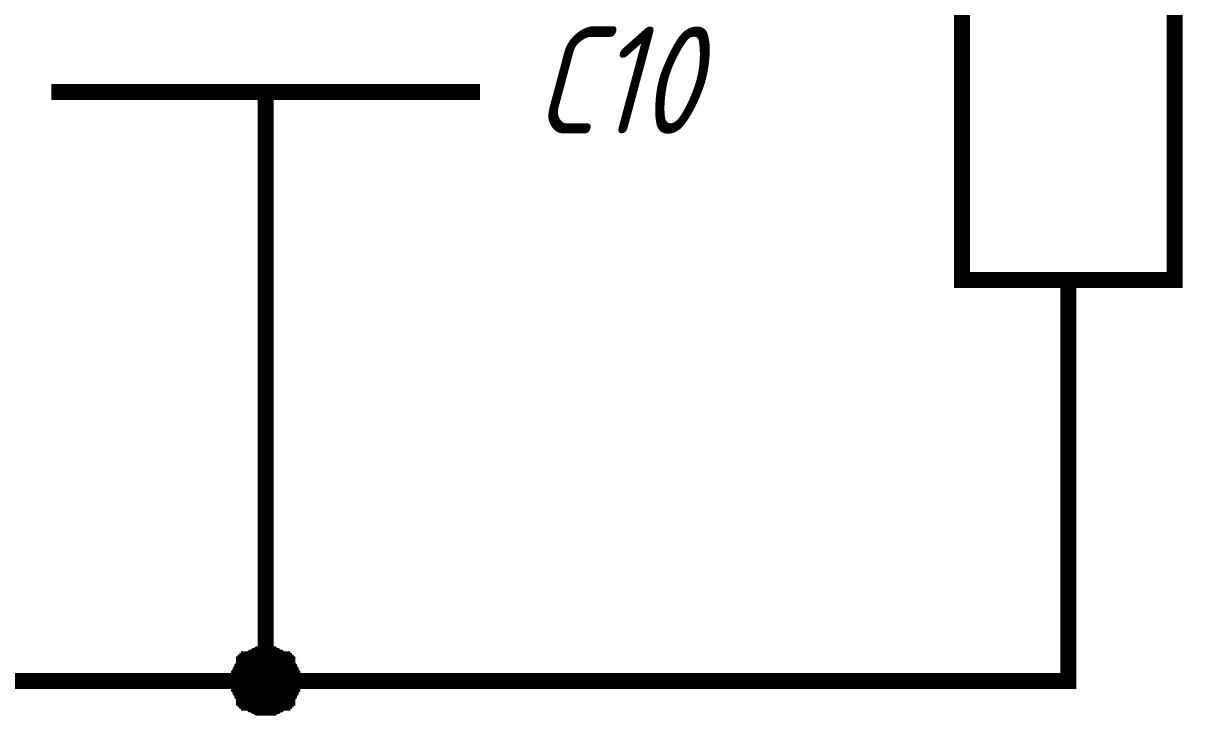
# Paper-space layout 'Layout1' of a CAD drawing. Extents: x -1 to 840, y -1 to 593.
# Drawn here: x 258.8 to 280.47, y 57.84 to 70.77 of the extents above; entities that cross this region are included whole.
import ezdxf

# ---------------------------------------------------------------- set-up
doc = ezdxf.new("R2010")
doc.units = 0
doc.header["$MEASUREMENT"] = 0
doc.layers.add('Sheet', color=255, linetype='CONTINUOUS')
doc.styles.add('GOST type A0', font='', dxfattribs={"oblique": 15, "height": 3.5})
doc.styles.get('GOST type A0').set_extended_font_data('GOST type A')

psp = doc.layouts.get("Layout1")

# ---------------------------------------------------------------- linework, layer by layer
at = {"layer": 'Sheet', "color": 7, "const_width": 0.3}
psp.add_lwpolyline([(276.347, 75.977), (280.322, 75.977), (280.322, 65.974), (276.347, 65.974), (276.347, 75.977)], close=True, dxfattribs=at)
at = {"layer": 'Sheet', "color": 7}
for points, const_width in [([(259.328, 69.484), (267.341, 69.484)], 0.3), ([(263.335, 69.484), (263.335, 66.999)], 0.3), ([(263.335, 66.999), (263.335, 58.487), (248.335, 58.487)], 0.3), ([(278.335, 65.974), (278.335, 63.488)], 0.3), ([(278.335, 63.488), (278.335, 58.487), (263.335, 58.487)], 0.3), ([(262.838, 58.487), (262.838, 58.518), (262.838, 58.549), (262.838, 58.549), (262.838, 58.58), (262.838, 58.611), (262.869, 58.642), (262.869, 58.673), (262.869, 58.673), (262.9, 58.704), (262.9, 58.735), (262.9, 58.735), (262.931, 58.766), (262.931, 58.797), (262.962, 58.797), (262.962, 58.828), (262.993, 58.828), (262.993, 58.859), (263.024, 58.859), (263.024, 58.891), (263.055, 58.891), (263.086, 58.922), (263.086, 58.922), (263.117, 58.922), (263.148, 58.953), (263.148, 58.953), (263.179, 58.953), (263.21, 58.984), (263.241, 58.984), (263.273, 58.984), (263.273, 58.984), (263.304, 58.984), (263.335, 58.984)], 0.3), ([(262.838, 58.487), (262.838, 58.518), (262.838, 58.549), (262.838, 58.549), (262.838, 58.58), (262.838, 58.611), (262.869, 58.642), (262.869, 58.673), (262.869, 58.673), (262.9, 58.704), (262.9, 58.735), (262.9, 58.735), (262.931, 58.766), (262.931, 58.797), (262.962, 58.797), (262.962, 58.828), (262.993, 58.828), (262.993, 58.859), (263.024, 58.859), (263.024, 58.891), (263.055, 58.891), (263.086, 58.922), (263.086, 58.922), (263.117, 58.922), (263.148, 58.953), (263.148, 58.953), (263.179, 58.953), (263.21, 58.984), (263.241, 58.984), (263.273, 58.984), (263.273, 58.984), (263.304, 58.984), (263.335, 58.984)], 0.3), ([(262.838, 58.487), (262.838, 58.518), (262.838, 58.549), (262.838, 58.549), (262.838, 58.58), (262.838, 58.611), (262.869, 58.642), (262.869, 58.673), (262.869, 58.673), (262.9, 58.704), (262.9, 58.735), (262.9, 58.735), (262.931, 58.766), (262.931, 58.797), (262.962, 58.797), (262.962, 58.828), (262.993, 58.828), (262.993, 58.859), (263.024, 58.859), (263.024, 58.891), (263.055, 58.891), (263.086, 58.922), (263.086, 58.922), (263.117, 58.922), (263.148, 58.953), (263.148, 58.953), (263.179, 58.953), (263.21, 58.984), (263.241, 58.984), (263.273, 58.984), (263.273, 58.984), (263.304, 58.984), (263.335, 58.984)], 0.3), ([(262.838, 58.487), (262.838, 58.518), (262.838, 58.549), (262.838, 58.549), (262.838, 58.58), (262.838, 58.611), (262.869, 58.642), (262.869, 58.673), (262.869, 58.673), (262.9, 58.704), (262.9, 58.735), (262.9, 58.735), (262.931, 58.766), (262.931, 58.797), (262.962, 58.797), (262.962, 58.828), (262.993, 58.828), (262.993, 58.859), (263.024, 58.859), (263.024, 58.891), (263.055, 58.891), (263.086, 58.922), (263.086, 58.922), (263.117, 58.922), (263.148, 58.953), (263.148, 58.953), (263.179, 58.953), (263.21, 58.984), (263.241, 58.984), (263.273, 58.984), (263.273, 58.984), (263.304, 58.984), (263.335, 58.984)], 0.3), ([(262.838, 58.487), (262.838, 58.518), (262.838, 58.549), (262.838, 58.549), (262.838, 58.58), (262.838, 58.611), (262.869, 58.642), (262.869, 58.673), (262.869, 58.673), (262.9, 58.704), (262.9, 58.735), (262.9, 58.735), (262.931, 58.766), (262.931, 58.797), (262.962, 58.797), (262.962, 58.828), (262.993, 58.828), (262.993, 58.859), (263.024, 58.859), (263.024, 58.891), (263.055, 58.891), (263.086, 58.922), (263.086, 58.922), (263.117, 58.922), (263.148, 58.953), (263.148, 58.953), (263.179, 58.953), (263.21, 58.984), (263.241, 58.984), (263.273, 58.984), (263.273, 58.984), (263.304, 58.984), (263.335, 58.984)], 0.0991), ([(262.838, 58.487), (262.838, 58.518), (262.838, 58.549), (262.838, 58.549), (262.838, 58.58), (262.838, 58.611), (262.869, 58.642), (262.869, 58.673), (262.869, 58.673), (262.9, 58.704), (262.9, 58.735), (262.9, 58.735), (262.931, 58.766), (262.931, 58.797), (262.962, 58.797), (262.962, 58.828), (262.993, 58.828), (262.993, 58.859), (263.024, 58.859), (263.024, 58.891), (263.055, 58.891), (263.086, 58.922), (263.086, 58.922), (263.117, 58.922), (263.148, 58.953), (263.148, 58.953), (263.179, 58.953), (263.21, 58.984), (263.241, 58.984), (263.273, 58.984), (263.273, 58.984), (263.304, 58.984), (263.335, 58.984)], 0.0991), ([(262.838, 58.487), (262.838, 58.518), (262.838, 58.549), (262.838, 58.549), (262.838, 58.58), (262.838, 58.611), (262.869, 58.642), (262.869, 58.673), (262.869, 58.673), (262.9, 58.704), (262.9, 58.735), (262.9, 58.735), (262.931, 58.766), (262.931, 58.797), (262.962, 58.797), (262.962, 58.828), (262.993, 58.828), (262.993, 58.859), (263.024, 58.859), (263.024, 58.891), (263.055, 58.891), (263.086, 58.922), (263.086, 58.922), (263.117, 58.922), (263.148, 58.953), (263.148, 58.953), (263.179, 58.953), (263.21, 58.984), (263.241, 58.984), (263.273, 58.984), (263.273, 58.984), (263.304, 58.984), (263.335, 58.984)], 0.0991), ([(262.838, 58.487), (262.838, 58.518), (262.838, 58.549), (262.838, 58.549), (262.838, 58.58), (262.838, 58.611), (262.869, 58.642), (262.869, 58.673), (262.869, 58.673), (262.9, 58.704), (262.9, 58.735), (262.9, 58.735), (262.931, 58.766), (262.931, 58.797), (262.962, 58.797), (262.962, 58.828), (262.993, 58.828), (262.993, 58.859), (263.024, 58.859), (263.024, 58.891), (263.055, 58.891), (263.086, 58.922), (263.086, 58.922), (263.117, 58.922), (263.148, 58.953), (263.148, 58.953), (263.179, 58.953), (263.21, 58.984), (263.241, 58.984), (263.273, 58.984), (263.273, 58.984), (263.304, 58.984), (263.335, 58.984)], 0.0991), ([(263.335, 58.984), (263.335, 58.984)], 0.3), ([(263.335, 58.984), (263.366, 58.984), (263.397, 58.984), (263.397, 58.984), (263.428, 58.984), (263.459, 58.984), (263.49, 58.953), (263.521, 58.953), (263.521, 58.953), (263.552, 58.922), (263.583, 58.922), (263.583, 58.922), (263.614, 58.891), (263.645, 58.891), (263.645, 58.859), (263.676, 58.859), (263.676, 58.828), (263.707, 58.828), (263.707, 58.797), (263.738, 58.797), (263.738, 58.766), (263.769, 58.735), (263.769, 58.735), (263.769, 58.704), (263.8, 58.673), (263.8, 58.673), (263.8, 58.642), (263.832, 58.611), (263.832, 58.58), (263.832, 58.549), (263.832, 58.549), (263.832, 58.518), (263.832, 58.487)], 0.3), ([(263.335, 58.984), (263.335, 58.984)], 0.3), ([(263.335, 58.984), (263.366, 58.984), (263.397, 58.984), (263.397, 58.984), (263.428, 58.984), (263.459, 58.984), (263.49, 58.953), (263.521, 58.953), (263.521, 58.953), (263.552, 58.922), (263.583, 58.922), (263.583, 58.922), (263.614, 58.891), (263.645, 58.891), (263.645, 58.859), (263.676, 58.859), (263.676, 58.828), (263.707, 58.828), (263.707, 58.797), (263.738, 58.797), (263.738, 58.766), (263.769, 58.735), (263.769, 58.735), (263.769, 58.704), (263.8, 58.673), (263.8, 58.673), (263.8, 58.642), (263.832, 58.611), (263.832, 58.58), (263.832, 58.549), (263.832, 58.549), (263.832, 58.518), (263.832, 58.487)], 0.3), ([(263.335, 58.984), (263.335, 58.984)], 0.3), ([(263.335, 58.984), (263.366, 58.984), (263.397, 58.984), (263.397, 58.984), (263.428, 58.984), (263.459, 58.984), (263.49, 58.953), (263.521, 58.953), (263.521, 58.953), (263.552, 58.922), (263.583, 58.922), (263.583, 58.922), (263.614, 58.891), (263.645, 58.891), (263.645, 58.859), (263.676, 58.859), (263.676, 58.828), (263.707, 58.828), (263.707, 58.797), (263.738, 58.797), (263.738, 58.766), (263.769, 58.735), (263.769, 58.735), (263.769, 58.704), (263.8, 58.673), (263.8, 58.673), (263.8, 58.642), (263.832, 58.611), (263.832, 58.58), (263.832, 58.549), (263.832, 58.549), (263.832, 58.518), (263.832, 58.487)], 0.3), ([(263.335, 58.984), (263.335, 58.984)], 0.3), ([(263.335, 58.984), (263.366, 58.984), (263.397, 58.984), (263.397, 58.984), (263.428, 58.984), (263.459, 58.984), (263.49, 58.953), (263.521, 58.953), (263.521, 58.953), (263.552, 58.922), (263.583, 58.922), (263.583, 58.922), (263.614, 58.891), (263.645, 58.891), (263.645, 58.859), (263.676, 58.859), (263.676, 58.828), (263.707, 58.828), (263.707, 58.797), (263.738, 58.797), (263.738, 58.766), (263.769, 58.735), (263.769, 58.735), (263.769, 58.704), (263.8, 58.673), (263.8, 58.673), (263.8, 58.642), (263.832, 58.611), (263.832, 58.58), (263.832, 58.549), (263.832, 58.549), (263.832, 58.518), (263.832, 58.487)], 0.3), ([(263.335, 58.984), (263.335, 58.984)], 0.0991), ([(263.335, 58.984), (263.366, 58.984), (263.397, 58.984), (263.397, 58.984), (263.428, 58.984), (263.459, 58.984), (263.49, 58.953), (263.521, 58.953), (263.521, 58.953), (263.552, 58.922), (263.583, 58.922), (263.583, 58.922), (263.614, 58.891), (263.645, 58.891), (263.645, 58.859), (263.676, 58.859), (263.676, 58.828), (263.707, 58.828), (263.707, 58.797), (263.738, 58.797), (263.738, 58.766), (263.769, 58.735), (263.769, 58.735), (263.769, 58.704), (263.8, 58.673), (263.8, 58.673), (263.8, 58.642), (263.832, 58.611), (263.832, 58.58), (263.832, 58.549), (263.832, 58.549), (263.832, 58.518), (263.832, 58.487)], 0.0991), ([(263.335, 58.984), (263.335, 58.984)], 0.0991), ([(263.335, 58.984), (263.366, 58.984), (263.397, 58.984), (263.397, 58.984), (263.428, 58.984), (263.459, 58.984), (263.49, 58.953), (263.521, 58.953), (263.521, 58.953), (263.552, 58.922), (263.583, 58.922), (263.583, 58.922), (263.614, 58.891), (263.645, 58.891), (263.645, 58.859), (263.676, 58.859), (263.676, 58.828), (263.707, 58.828), (263.707, 58.797), (263.738, 58.797), (263.738, 58.766), (263.769, 58.735), (263.769, 58.735), (263.769, 58.704), (263.8, 58.673), (263.8, 58.673), (263.8, 58.642), (263.832, 58.611), (263.832, 58.58), (263.832, 58.549), (263.832, 58.549), (263.832, 58.518), (263.832, 58.487)], 0.0991), ([(263.335, 58.984), (263.335, 58.984)], 0.0991), ([(263.335, 58.984), (263.366, 58.984), (263.397, 58.984), (263.397, 58.984), (263.428, 58.984), (263.459, 58.984), (263.49, 58.953), (263.521, 58.953), (263.521, 58.953), (263.552, 58.922), (263.583, 58.922), (263.583, 58.922), (263.614, 58.891), (263.645, 58.891), (263.645, 58.859), (263.676, 58.859), (263.676, 58.828), (263.707, 58.828), (263.707, 58.797), (263.738, 58.797), (263.738, 58.766), (263.769, 58.735), (263.769, 58.735), (263.769, 58.704), (263.8, 58.673), (263.8, 58.673), (263.8, 58.642), (263.832, 58.611), (263.832, 58.58), (263.832, 58.549), (263.832, 58.549), (263.832, 58.518), (263.832, 58.487)], 0.0991), ([(263.335, 58.984), (263.335, 58.984)], 0.0991), ([(263.335, 58.984), (263.366, 58.984), (263.397, 58.984), (263.397, 58.984), (263.428, 58.984), (263.459, 58.984), (263.49, 58.953), (263.521, 58.953), (263.521, 58.953), (263.552, 58.922), (263.583, 58.922), (263.583, 58.922), (263.614, 58.891), (263.645, 58.891), (263.645, 58.859), (263.676, 58.859), (263.676, 58.828), (263.707, 58.828), (263.707, 58.797), (263.738, 58.797), (263.738, 58.766), (263.769, 58.735), (263.769, 58.735), (263.769, 58.704), (263.8, 58.673), (263.8, 58.673), (263.8, 58.642), (263.832, 58.611), (263.832, 58.58), (263.832, 58.549), (263.832, 58.549), (263.832, 58.518), (263.832, 58.487)], 0.0991), ([(263.335, 57.99), (263.304, 57.99), (263.273, 57.99), (263.273, 57.99), (263.241, 57.99), (263.21, 57.99), (263.179, 58.021), (263.148, 58.021), (263.148, 58.021), (263.117, 58.052), (263.086, 58.052), (263.086, 58.052), (263.055, 58.083), (263.024, 58.083), (263.024, 58.114), (262.993, 58.114), (262.993, 58.145), (262.962, 58.145), (262.962, 58.176), (262.931, 58.176), (262.931, 58.207), (262.9, 58.238), (262.9, 58.238), (262.9, 58.269), (262.869, 58.3), (262.869, 58.3), (262.869, 58.331), (262.838, 58.362), (262.838, 58.393), (262.838, 58.425), (262.838, 58.425), (262.838, 58.456), (262.838, 58.487)], 0.3), ([(262.838, 58.487), (262.838, 58.487)], 0.3), ([(263.335, 57.99), (263.304, 57.99), (263.273, 57.99), (263.273, 57.99), (263.241, 57.99), (263.21, 57.99), (263.179, 58.021), (263.148, 58.021), (263.148, 58.021), (263.117, 58.052), (263.086, 58.052), (263.086, 58.052), (263.055, 58.083), (263.024, 58.083), (263.024, 58.114), (262.993, 58.114), (262.993, 58.145), (262.962, 58.145), (262.962, 58.176), (262.931, 58.176), (262.931, 58.207), (262.9, 58.238), (262.9, 58.238), (262.9, 58.269), (262.869, 58.3), (262.869, 58.3), (262.869, 58.331), (262.838, 58.362), (262.838, 58.393), (262.838, 58.425), (262.838, 58.425), (262.838, 58.456), (262.838, 58.487)], 0.3), ([(262.838, 58.487), (262.838, 58.487)], 0.3), ([(263.335, 57.99), (263.304, 57.99), (263.273, 57.99), (263.273, 57.99), (263.241, 57.99), (263.21, 57.99), (263.179, 58.021), (263.148, 58.021), (263.148, 58.021), (263.117, 58.052), (263.086, 58.052), (263.086, 58.052), (263.055, 58.083), (263.024, 58.083), (263.024, 58.114), (262.993, 58.114), (262.993, 58.145), (262.962, 58.145), (262.962, 58.176), (262.931, 58.176), (262.931, 58.207), (262.9, 58.238), (262.9, 58.238), (262.9, 58.269), (262.869, 58.3), (262.869, 58.3), (262.869, 58.331), (262.838, 58.362), (262.838, 58.393), (262.838, 58.425), (262.838, 58.425), (262.838, 58.456), (262.838, 58.487)], 0.3), ([(262.838, 58.487), (262.838, 58.487)], 0.3), ([(263.335, 57.99), (263.304, 57.99), (263.273, 57.99), (263.273, 57.99), (263.241, 57.99), (263.21, 57.99), (263.179, 58.021), (263.148, 58.021), (263.148, 58.021), (263.117, 58.052), (263.086, 58.052), (263.086, 58.052), (263.055, 58.083), (263.024, 58.083), (263.024, 58.114), (262.993, 58.114), (262.993, 58.145), (262.962, 58.145), (262.962, 58.176), (262.931, 58.176), (262.931, 58.207), (262.9, 58.238), (262.9, 58.238), (262.9, 58.269), (262.869, 58.3), (262.869, 58.3), (262.869, 58.331), (262.838, 58.362), (262.838, 58.393), (262.838, 58.425), (262.838, 58.425), (262.838, 58.456), (262.838, 58.487)], 0.3), ([(262.838, 58.487), (262.838, 58.487)], 0.3), ([(263.335, 57.99), (263.304, 57.99), (263.273, 57.99), (263.273, 57.99), (263.241, 57.99), (263.21, 57.99), (263.179, 58.021), (263.148, 58.021), (263.148, 58.021), (263.117, 58.052), (263.086, 58.052), (263.086, 58.052), (263.055, 58.083), (263.024, 58.083), (263.024, 58.114), (262.993, 58.114), (262.993, 58.145), (262.962, 58.145), (262.962, 58.176), (262.931, 58.176), (262.931, 58.207), (262.9, 58.238), (262.9, 58.238), (262.9, 58.269), (262.869, 58.3), (262.869, 58.3), (262.869, 58.331), (262.838, 58.362), (262.838, 58.393), (262.838, 58.425), (262.838, 58.425), (262.838, 58.456), (262.838, 58.487)], 0.0991), ([(262.838, 58.487), (262.838, 58.487)], 0.0991), ([(263.335, 57.99), (263.304, 57.99), (263.273, 57.99), (263.273, 57.99), (263.241, 57.99), (263.21, 57.99), (263.179, 58.021), (263.148, 58.021), (263.148, 58.021), (263.117, 58.052), (263.086, 58.052), (263.086, 58.052), (263.055, 58.083), (263.024, 58.083), (263.024, 58.114), (262.993, 58.114), (262.993, 58.145), (262.962, 58.145), (262.962, 58.176), (262.931, 58.176), (262.931, 58.207), (262.9, 58.238), (262.9, 58.238), (262.9, 58.269), (262.869, 58.3), (262.869, 58.3), (262.869, 58.331), (262.838, 58.362), (262.838, 58.393), (262.838, 58.425), (262.838, 58.425), (262.838, 58.456), (262.838, 58.487)], 0.0991), ([(262.838, 58.487), (262.838, 58.487)], 0.0991), ([(263.335, 57.99), (263.304, 57.99), (263.273, 57.99), (263.273, 57.99), (263.241, 57.99), (263.21, 57.99), (263.179, 58.021), (263.148, 58.021), (263.148, 58.021), (263.117, 58.052), (263.086, 58.052), (263.086, 58.052), (263.055, 58.083), (263.024, 58.083), (263.024, 58.114), (262.993, 58.114), (262.993, 58.145), (262.962, 58.145), (262.962, 58.176), (262.931, 58.176), (262.931, 58.207), (262.9, 58.238), (262.9, 58.238), (262.9, 58.269), (262.869, 58.3), (262.869, 58.3), (262.869, 58.331), (262.838, 58.362), (262.838, 58.393), (262.838, 58.425), (262.838, 58.425), (262.838, 58.456), (262.838, 58.487)], 0.0991), ([(262.838, 58.487), (262.838, 58.487)], 0.0991), ([(263.335, 57.99), (263.304, 57.99), (263.273, 57.99), (263.273, 57.99), (263.241, 57.99), (263.21, 57.99), (263.179, 58.021), (263.148, 58.021), (263.148, 58.021), (263.117, 58.052), (263.086, 58.052), (263.086, 58.052), (263.055, 58.083), (263.024, 58.083), (263.024, 58.114), (262.993, 58.114), (262.993, 58.145), (262.962, 58.145), (262.962, 58.176), (262.931, 58.176), (262.931, 58.207), (262.9, 58.238), (262.9, 58.238), (262.9, 58.269), (262.869, 58.3), (262.869, 58.3), (262.869, 58.331), (262.838, 58.362), (262.838, 58.393), (262.838, 58.425), (262.838, 58.425), (262.838, 58.456), (262.838, 58.487)], 0.0991), ([(262.838, 58.487), (262.838, 58.487)], 0.0991), ([(263.832, 58.487), (263.832, 58.456), (263.832, 58.425), (263.832, 58.425), (263.832, 58.393), (263.832, 58.362), (263.8, 58.331), (263.8, 58.3), (263.8, 58.3), (263.769, 58.269), (263.769, 58.238), (263.769, 58.238), (263.738, 58.207), (263.738, 58.176), (263.707, 58.176), (263.707, 58.145), (263.676, 58.145), (263.676, 58.114), (263.645, 58.114), (263.645, 58.083), (263.614, 58.083), (263.583, 58.052), (263.583, 58.052), (263.552, 58.052), (263.521, 58.021), (263.521, 58.021), (263.49, 58.021), (263.459, 57.99), (263.428, 57.99), (263.397, 57.99), (263.397, 57.99), (263.366, 57.99), (263.335, 57.99)], 0.3), ([(263.832, 58.487), (263.832, 58.456), (263.832, 58.425), (263.832, 58.425), (263.832, 58.393), (263.832, 58.362), (263.8, 58.331), (263.8, 58.3), (263.8, 58.3), (263.769, 58.269), (263.769, 58.238), (263.769, 58.238), (263.738, 58.207), (263.738, 58.176), (263.707, 58.176), (263.707, 58.145), (263.676, 58.145), (263.676, 58.114), (263.645, 58.114), (263.645, 58.083), (263.614, 58.083), (263.583, 58.052), (263.583, 58.052), (263.552, 58.052), (263.521, 58.021), (263.521, 58.021), (263.49, 58.021), (263.459, 57.99), (263.428, 57.99), (263.397, 57.99), (263.397, 57.99), (263.366, 57.99), (263.335, 57.99)], 0.3), ([(263.832, 58.487), (263.832, 58.456), (263.832, 58.425), (263.832, 58.425), (263.832, 58.393), (263.832, 58.362), (263.8, 58.331), (263.8, 58.3), (263.8, 58.3), (263.769, 58.269), (263.769, 58.238), (263.769, 58.238), (263.738, 58.207), (263.738, 58.176), (263.707, 58.176), (263.707, 58.145), (263.676, 58.145), (263.676, 58.114), (263.645, 58.114), (263.645, 58.083), (263.614, 58.083), (263.583, 58.052), (263.583, 58.052), (263.552, 58.052), (263.521, 58.021), (263.521, 58.021), (263.49, 58.021), (263.459, 57.99), (263.428, 57.99), (263.397, 57.99), (263.397, 57.99), (263.366, 57.99), (263.335, 57.99)], 0.3), ([(263.832, 58.487), (263.832, 58.456), (263.832, 58.425), (263.832, 58.425), (263.832, 58.393), (263.832, 58.362), (263.8, 58.331), (263.8, 58.3), (263.8, 58.3), (263.769, 58.269), (263.769, 58.238), (263.769, 58.238), (263.738, 58.207), (263.738, 58.176), (263.707, 58.176), (263.707, 58.145), (263.676, 58.145), (263.676, 58.114), (263.645, 58.114), (263.645, 58.083), (263.614, 58.083), (263.583, 58.052), (263.583, 58.052), (263.552, 58.052), (263.521, 58.021), (263.521, 58.021), (263.49, 58.021), (263.459, 57.99), (263.428, 57.99), (263.397, 57.99), (263.397, 57.99), (263.366, 57.99), (263.335, 57.99)], 0.3), ([(263.832, 58.487), (263.832, 58.456), (263.832, 58.425), (263.832, 58.425), (263.832, 58.393), (263.832, 58.362), (263.8, 58.331), (263.8, 58.3), (263.8, 58.3), (263.769, 58.269), (263.769, 58.238), (263.769, 58.238), (263.738, 58.207), (263.738, 58.176), (263.707, 58.176), (263.707, 58.145), (263.676, 58.145), (263.676, 58.114), (263.645, 58.114), (263.645, 58.083), (263.614, 58.083), (263.583, 58.052), (263.583, 58.052), (263.552, 58.052), (263.521, 58.021), (263.521, 58.021), (263.49, 58.021), (263.459, 57.99), (263.428, 57.99), (263.397, 57.99), (263.397, 57.99), (263.366, 57.99), (263.335, 57.99)], 0.0991), ([(263.832, 58.487), (263.832, 58.456), (263.832, 58.425), (263.832, 58.425), (263.832, 58.393), (263.832, 58.362), (263.8, 58.331), (263.8, 58.3), (263.8, 58.3), (263.769, 58.269), (263.769, 58.238), (263.769, 58.238), (263.738, 58.207), (263.738, 58.176), (263.707, 58.176), (263.707, 58.145), (263.676, 58.145), (263.676, 58.114), (263.645, 58.114), (263.645, 58.083), (263.614, 58.083), (263.583, 58.052), (263.583, 58.052), (263.552, 58.052), (263.521, 58.021), (263.521, 58.021), (263.49, 58.021), (263.459, 57.99), (263.428, 57.99), (263.397, 57.99), (263.397, 57.99), (263.366, 57.99), (263.335, 57.99)], 0.0991), ([(263.832, 58.487), (263.832, 58.456), (263.832, 58.425), (263.832, 58.425), (263.832, 58.393), (263.832, 58.362), (263.8, 58.331), (263.8, 58.3), (263.8, 58.3), (263.769, 58.269), (263.769, 58.238), (263.769, 58.238), (263.738, 58.207), (263.738, 58.176), (263.707, 58.176), (263.707, 58.145), (263.676, 58.145), (263.676, 58.114), (263.645, 58.114), (263.645, 58.083), (263.614, 58.083), (263.583, 58.052), (263.583, 58.052), (263.552, 58.052), (263.521, 58.021), (263.521, 58.021), (263.49, 58.021), (263.459, 57.99), (263.428, 57.99), (263.397, 57.99), (263.397, 57.99), (263.366, 57.99), (263.335, 57.99)], 0.0991), ([(263.832, 58.487), (263.832, 58.456), (263.832, 58.425), (263.832, 58.425), (263.832, 58.393), (263.832, 58.362), (263.8, 58.331), (263.8, 58.3), (263.8, 58.3), (263.769, 58.269), (263.769, 58.238), (263.769, 58.238), (263.738, 58.207), (263.738, 58.176), (263.707, 58.176), (263.707, 58.145), (263.676, 58.145), (263.676, 58.114), (263.645, 58.114), (263.645, 58.083), (263.614, 58.083), (263.583, 58.052), (263.583, 58.052), (263.552, 58.052), (263.521, 58.021), (263.521, 58.021), (263.49, 58.021), (263.459, 57.99), (263.428, 57.99), (263.397, 57.99), (263.397, 57.99), (263.366, 57.99), (263.335, 57.99)], 0.0991), ([(263.832, 58.487), (263.832, 58.487), (263.832, 58.487), (263.832, 58.487), (263.832, 58.487), (263.832, 58.487), (263.832, 58.487), (263.832, 58.487), (263.832, 58.487), (263.832, 58.487), (263.832, 58.487), (263.832, 58.487), (263.832, 58.487), (263.832, 58.487), (263.832, 58.487), (263.832, 58.487), (263.832, 58.487), (263.832, 58.487), (263.832, 58.487), (263.832, 58.487), (263.832, 58.487), (263.832, 58.487), (263.832, 58.487), (263.832, 58.487), (263.832, 58.487), (263.832, 58.487), (263.832, 58.487), (263.832, 58.487), (263.832, 58.487), (263.832, 58.487), (263.832, 58.487), (263.832, 58.487), (263.832, 58.487)], 0.3), ([(263.832, 58.487), (263.832, 58.487)], 0.3), ([(263.832, 58.487), (263.832, 58.487), (263.832, 58.487), (263.832, 58.487), (263.832, 58.487), (263.832, 58.487), (263.832, 58.487), (263.832, 58.487), (263.832, 58.487), (263.832, 58.487), (263.832, 58.487), (263.832, 58.487), (263.832, 58.487), (263.832, 58.487), (263.832, 58.487), (263.832, 58.487), (263.832, 58.487), (263.832, 58.487), (263.832, 58.487), (263.832, 58.487), (263.832, 58.487), (263.832, 58.487), (263.832, 58.487), (263.832, 58.487), (263.832, 58.487), (263.832, 58.487), (263.832, 58.487), (263.832, 58.487), (263.832, 58.487), (263.832, 58.487), (263.832, 58.487), (263.832, 58.487), (263.832, 58.487)], 0.3), ([(263.832, 58.487), (263.832, 58.487)], 0.3), ([(263.832, 58.487), (263.832, 58.487), (263.832, 58.487), (263.832, 58.487), (263.832, 58.487), (263.832, 58.487), (263.832, 58.487), (263.832, 58.487), (263.832, 58.487), (263.832, 58.487), (263.832, 58.487), (263.832, 58.487), (263.832, 58.487), (263.832, 58.487), (263.832, 58.487), (263.832, 58.487), (263.832, 58.487), (263.832, 58.487), (263.832, 58.487), (263.832, 58.487), (263.832, 58.487), (263.832, 58.487), (263.832, 58.487), (263.832, 58.487), (263.832, 58.487), (263.832, 58.487), (263.832, 58.487), (263.832, 58.487), (263.832, 58.487), (263.832, 58.487), (263.832, 58.487), (263.832, 58.487), (263.832, 58.487)], 0.3), ([(263.832, 58.487), (263.832, 58.487)], 0.3), ([(263.832, 58.487), (263.832, 58.487), (263.832, 58.487), (263.832, 58.487), (263.832, 58.487), (263.832, 58.487), (263.832, 58.487), (263.832, 58.487), (263.832, 58.487), (263.832, 58.487), (263.832, 58.487), (263.832, 58.487), (263.832, 58.487), (263.832, 58.487), (263.832, 58.487), (263.832, 58.487), (263.832, 58.487), (263.832, 58.487), (263.832, 58.487), (263.832, 58.487), (263.832, 58.487), (263.832, 58.487), (263.832, 58.487), (263.832, 58.487), (263.832, 58.487), (263.832, 58.487), (263.832, 58.487), (263.832, 58.487), (263.832, 58.487), (263.832, 58.487), (263.832, 58.487), (263.832, 58.487), (263.832, 58.487)], 0.3), ([(263.832, 58.487), (263.832, 58.487)], 0.3), ([(263.832, 58.487), (263.832, 58.487), (263.832, 58.487), (263.832, 58.487), (263.832, 58.487), (263.832, 58.487), (263.832, 58.487), (263.832, 58.487), (263.832, 58.487), (263.832, 58.487), (263.832, 58.487), (263.832, 58.487), (263.832, 58.487), (263.832, 58.487), (263.832, 58.487), (263.832, 58.487), (263.832, 58.487), (263.832, 58.487), (263.832, 58.487), (263.832, 58.487), (263.832, 58.487), (263.832, 58.487), (263.832, 58.487), (263.832, 58.487), (263.832, 58.487), (263.832, 58.487), (263.832, 58.487), (263.832, 58.487), (263.832, 58.487), (263.832, 58.487), (263.832, 58.487), (263.832, 58.487), (263.832, 58.487)], 0.0991), ([(263.832, 58.487), (263.832, 58.487)], 0.0991), ([(263.832, 58.487), (263.832, 58.487), (263.832, 58.487), (263.832, 58.487), (263.832, 58.487), (263.832, 58.487), (263.832, 58.487), (263.832, 58.487), (263.832, 58.487), (263.832, 58.487), (263.832, 58.487), (263.832, 58.487), (263.832, 58.487), (263.832, 58.487), (263.832, 58.487), (263.832, 58.487), (263.832, 58.487), (263.832, 58.487), (263.832, 58.487), (263.832, 58.487), (263.832, 58.487), (263.832, 58.487), (263.832, 58.487), (263.832, 58.487), (263.832, 58.487), (263.832, 58.487), (263.832, 58.487), (263.832, 58.487), (263.832, 58.487), (263.832, 58.487), (263.832, 58.487), (263.832, 58.487), (263.832, 58.487)], 0.0991), ([(263.832, 58.487), (263.832, 58.487)], 0.0991), ([(263.832, 58.487), (263.832, 58.487), (263.832, 58.487), (263.832, 58.487), (263.832, 58.487), (263.832, 58.487), (263.832, 58.487), (263.832, 58.487), (263.832, 58.487), (263.832, 58.487), (263.832, 58.487), (263.832, 58.487), (263.832, 58.487), (263.832, 58.487), (263.832, 58.487), (263.832, 58.487), (263.832, 58.487), (263.832, 58.487), (263.832, 58.487), (263.832, 58.487), (263.832, 58.487), (263.832, 58.487), (263.832, 58.487), (263.832, 58.487), (263.832, 58.487), (263.832, 58.487), (263.832, 58.487), (263.832, 58.487), (263.832, 58.487), (263.832, 58.487), (263.832, 58.487), (263.832, 58.487), (263.832, 58.487)], 0.0991), ([(263.832, 58.487), (263.832, 58.487)], 0.0991), ([(263.832, 58.487), (263.832, 58.487), (263.832, 58.487), (263.832, 58.487), (263.832, 58.487), (263.832, 58.487), (263.832, 58.487), (263.832, 58.487), (263.832, 58.487), (263.832, 58.487), (263.832, 58.487), (263.832, 58.487), (263.832, 58.487), (263.832, 58.487), (263.832, 58.487), (263.832, 58.487), (263.832, 58.487), (263.832, 58.487), (263.832, 58.487), (263.832, 58.487), (263.832, 58.487), (263.832, 58.487), (263.832, 58.487), (263.832, 58.487), (263.832, 58.487), (263.832, 58.487), (263.832, 58.487), (263.832, 58.487), (263.832, 58.487), (263.832, 58.487), (263.832, 58.487), (263.832, 58.487), (263.832, 58.487)], 0.0991), ([(263.832, 58.487), (263.832, 58.487)], 0.0991)]:
    psp.add_lwpolyline(points, dxfattribs=dict(at, const_width=const_width))
at = {"layer": 'Sheet', "color": 7, "const_width": 0.508}
psp.add_lwpolyline([(263.017, 58.503, 1), (263.525, 58.503, 1)], format="xyb", close=True, dxfattribs=at)

# ---------------------------------------------------------------- texts
at = {"layer": 'Sheet', "color": 7, "style": 'GOST type A0', "oblique": 15}
psp.add_text('C10', height=2, dxfattribs=at).set_placement((268.335, 68.708))

doc.saveas('drawing.dxf')
